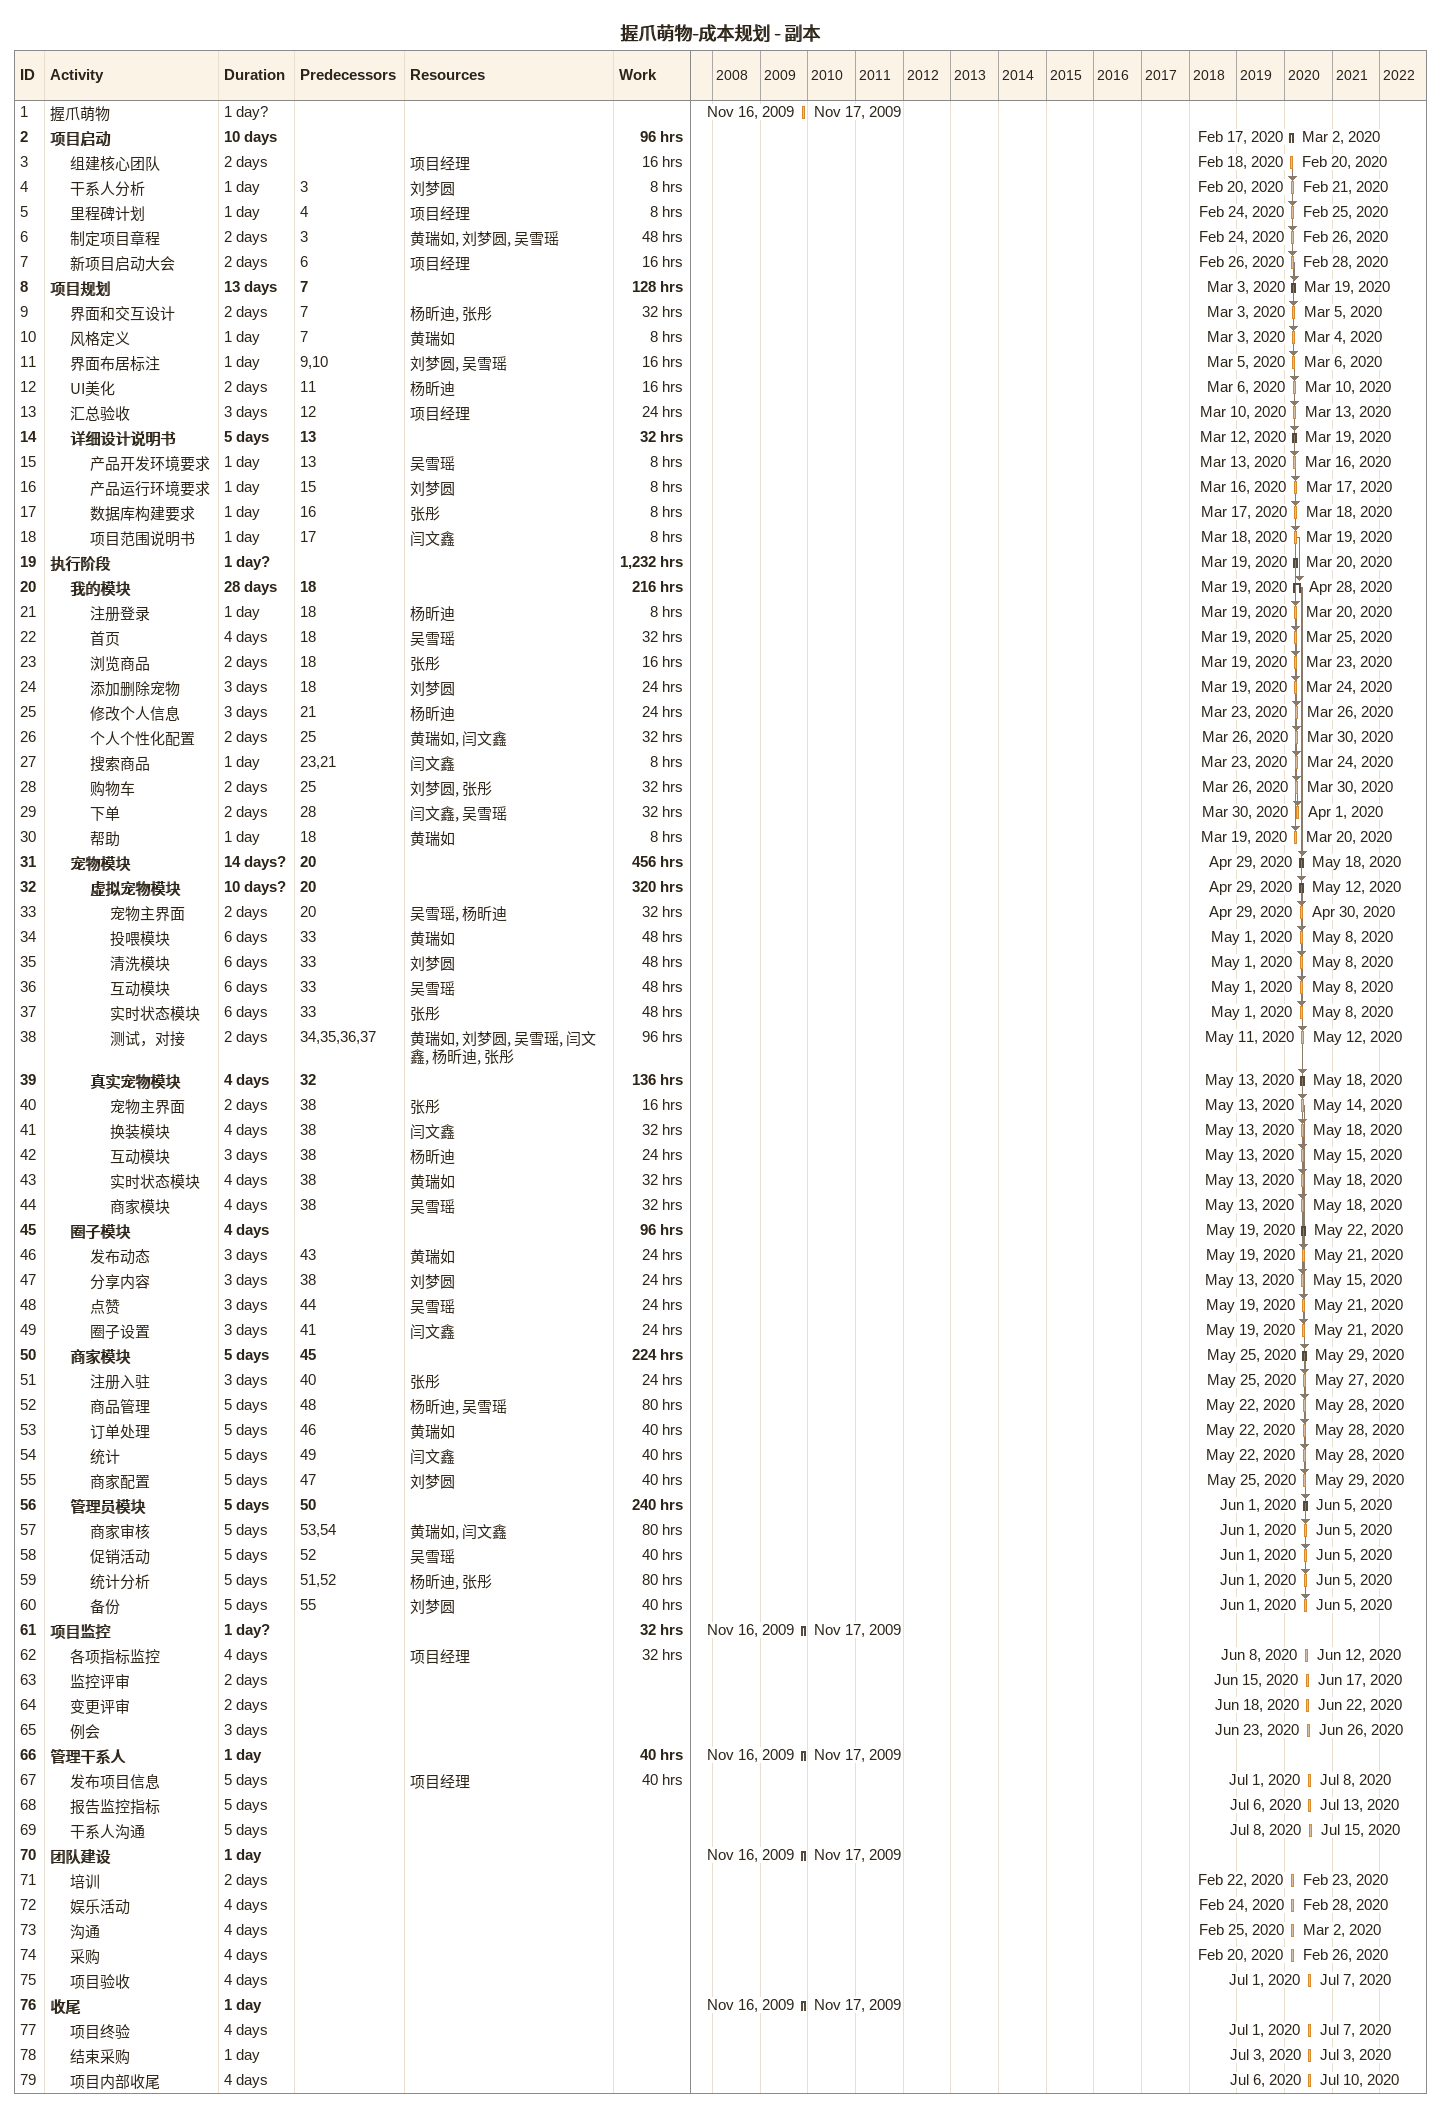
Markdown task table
握爪萌物-成本规划 - 副本

| ID | Level | Task | Duration | Start | Finish | Predecessors | Resources | Work (h) |
|---|---|---|---|---|---|---|---|---|
| 1 | 1 | 握爪萌物 | 1d? | 2009-11-16 | 2009-11-17 |  |  |  |
| 2 | 1 | **项目启动** | 10d | 2020-02-17 | 2020-03-02 |  |  | 96 |
| 3 | 2 | 组建核心团队 | 2d | 2020-02-18 | 2020-02-20 |  | 项目经理 | 16 |
| 4 | 2 | 干系人分析 | 1d | 2020-02-20 | 2020-02-21 | 3 | 刘梦圆 | 8 |
| 5 | 2 | 里程碑计划 | 1d | 2020-02-24 | 2020-02-25 | 4 | 项目经理 | 8 |
| 6 | 2 | 制定项目章程 | 2d | 2020-02-24 | 2020-02-26 | 3 | 黄瑞如, 刘梦圆, 吴雪瑶 | 48 |
| 7 | 2 | 新项目启动大会 | 2d | 2020-02-26 | 2020-02-28 | 6 | 项目经理 | 16 |
| 8 | 1 | **项目规划** | 13d | 2020-03-03 | 2020-03-19 | 7 |  | 128 |
| 9 | 2 | 界面和交互设计 | 2d | 2020-03-03 | 2020-03-05 | 7 | 杨昕迪, 张彤 | 32 |
| 10 | 2 | 风格定义 | 1d | 2020-03-03 | 2020-03-04 | 7 | 黄瑞如 | 8 |
| 11 | 2 | 界面布居标注 | 1d | 2020-03-05 | 2020-03-06 | 9, 10 | 刘梦圆, 吴雪瑶 | 16 |
| 12 | 2 | UI美化 | 2d | 2020-03-06 | 2020-03-10 | 11 | 杨昕迪 | 16 |
| 13 | 2 | 汇总验收 | 3d | 2020-03-10 | 2020-03-13 | 12 | 项目经理 | 24 |
| 14 | 2 | **详细设计说明书** | 5d | 2020-03-12 | 2020-03-19 | 13 |  | 32 |
| 15 | 3 | 产品开发环境要求 | 1d | 2020-03-13 | 2020-03-16 | 13 | 吴雪瑶 | 8 |
| 16 | 3 | 产品运行环境要求 | 1d | 2020-03-16 | 2020-03-17 | 15 | 刘梦圆 | 8 |
| 17 | 3 | 数据库构建要求 | 1d | 2020-03-17 | 2020-03-18 | 16 | 张彤 | 8 |
| 18 | 3 | 项目范围说明书 | 1d | 2020-03-18 | 2020-03-19 | 17 | 闫文鑫 | 8 |
| 19 | 1 | **执行阶段** | 1d? | 2020-03-19 | 2020-03-20 |  |  | 1232 |
| 20 | 2 | **我的模块** | 28d | 2020-03-19 | 2020-04-28 | 18 |  | 216 |
| 21 | 3 | 注册登录 | 1d | 2020-03-19 | 2020-03-20 | 18 | 杨昕迪 | 8 |
| 22 | 3 | 首页 | 4d | 2020-03-19 | 2020-03-25 | 18 | 吴雪瑶 | 32 |
| 23 | 3 | 浏览商品 | 2d | 2020-03-19 | 2020-03-23 | 18 | 张彤 | 16 |
| 24 | 3 | 添加删除宠物 | 3d | 2020-03-19 | 2020-03-24 | 18 | 刘梦圆 | 24 |
| 25 | 3 | 修改个人信息 | 3d | 2020-03-23 | 2020-03-26 | 21 | 杨昕迪 | 24 |
| 26 | 3 | 个人个性化配置 | 2d | 2020-03-26 | 2020-03-30 | 25 | 黄瑞如, 闫文鑫 | 32 |
| 27 | 3 | 搜索商品 | 1d | 2020-03-23 | 2020-03-24 | 23, 21 | 闫文鑫 | 8 |
| 28 | 3 | 购物车 | 2d | 2020-03-26 | 2020-03-30 | 25 | 刘梦圆, 张彤 | 32 |
| 29 | 3 | 下单 | 2d | 2020-03-30 | 2020-04-01 | 28 | 闫文鑫, 吴雪瑶 | 32 |
| 30 | 3 | 帮助 | 1d | 2020-03-19 | 2020-03-20 | 18 | 黄瑞如 | 8 |
| 31 | 2 | **宠物模块** | 14d? | 2020-04-29 | 2020-05-18 | 20 |  | 456 |
| 32 | 3 | **虚拟宠物模块** | 10d? | 2020-04-29 | 2020-05-12 | 20 |  | 320 |
| 33 | 4 | 宠物主界面 | 2d | 2020-04-29 | 2020-04-30 | 20 | 吴雪瑶, 杨昕迪 | 32 |
| 34 | 4 | 投喂模块 | 6d | 2020-05-01 | 2020-05-08 | 33 | 黄瑞如 | 48 |
| 35 | 4 | 清洗模块 | 6d | 2020-05-01 | 2020-05-08 | 33 | 刘梦圆 | 48 |
| 36 | 4 | 互动模块 | 6d | 2020-05-01 | 2020-05-08 | 33 | 吴雪瑶 | 48 |
| 37 | 4 | 实时状态模块 | 6d | 2020-05-01 | 2020-05-08 | 33 | 张彤 | 48 |
| 38 | 4 | 测试，对接 | 2d | 2020-05-11 | 2020-05-12 | 34, 35, 36, 37 | 黄瑞如, 刘梦圆, 吴雪瑶, 闫文鑫, 杨昕迪, 张彤 | 96 |
| 39 | 3 | **真实宠物模块** | 4d | 2020-05-13 | 2020-05-18 | 32 |  | 136 |
| 40 | 4 | 宠物主界面 | 2d | 2020-05-13 | 2020-05-14 | 38 | 张彤 | 16 |
| 41 | 4 | 换装模块 | 4d | 2020-05-13 | 2020-05-18 | 38 | 闫文鑫 | 32 |
| 42 | 4 | 互动模块 | 3d | 2020-05-13 | 2020-05-15 | 38 | 杨昕迪 | 24 |
| 43 | 4 | 实时状态模块 | 4d | 2020-05-13 | 2020-05-18 | 38 | 黄瑞如 | 32 |
| 44 | 4 | 商家模块 | 4d | 2020-05-13 | 2020-05-18 | 38 | 吴雪瑶 | 32 |
| 45 | 2 | **圈子模块** | 4d | 2020-05-19 | 2020-05-22 |  |  | 96 |
| 46 | 3 | 发布动态 | 3d | 2020-05-19 | 2020-05-21 | 43 | 黄瑞如 | 24 |
| 47 | 3 | 分享内容 | 3d | 2020-05-13 | 2020-05-15 | 38 | 刘梦圆 | 24 |
| 48 | 3 | 点赞 | 3d | 2020-05-19 | 2020-05-21 | 44 | 吴雪瑶 | 24 |
| 49 | 3 | 圈子设置 | 3d | 2020-05-19 | 2020-05-21 | 41 | 闫文鑫 | 24 |
| 50 | 2 | **商家模块** | 5d | 2020-05-25 | 2020-05-29 | 45 |  | 224 |
| 51 | 3 | 注册入驻 | 3d | 2020-05-25 | 2020-05-27 | 40 | 张彤 | 24 |
| 52 | 3 | 商品管理 | 5d | 2020-05-22 | 2020-05-28 | 48 | 杨昕迪, 吴雪瑶 | 80 |
| 53 | 3 | 订单处理 | 5d | 2020-05-22 | 2020-05-28 | 46 | 黄瑞如 | 40 |
| 54 | 3 | 统计 | 5d | 2020-05-22 | 2020-05-28 | 49 | 闫文鑫 | 40 |
| 55 | 3 | 商家配置 | 5d | 2020-05-25 | 2020-05-29 | 47 | 刘梦圆 | 40 |
| 56 | 2 | **管理员模块** | 5d | 2020-06-01 | 2020-06-05 | 50 |  | 240 |
| 57 | 3 | 商家审核 | 5d | 2020-06-01 | 2020-06-05 | 53, 54 | 黄瑞如, 闫文鑫 | 80 |
| 58 | 3 | 促销活动 | 5d | 2020-06-01 | 2020-06-05 | 52 | 吴雪瑶 | 40 |
| 59 | 3 | 统计分析 | 5d | 2020-06-01 | 2020-06-05 | 51, 52 | 杨昕迪, 张彤 | 80 |
| 60 | 3 | 备份 | 5d | 2020-06-01 | 2020-06-05 | 55 | 刘梦圆 | 40 |
| 61 | 1 | **项目监控** | 1d? | 2009-11-16 | 2009-11-17 |  |  | 32 |
| 62 | 2 | 各项指标监控 | 4d | 2020-06-08 | 2020-06-12 |  | 项目经理 | 32 |
| 63 | 2 | 监控评审 | 2d | 2020-06-15 | 2020-06-17 |  |  |  |
| 64 | 2 | 变更评审 | 2d | 2020-06-18 | 2020-06-22 |  |  |  |
| 65 | 2 | 例会 | 3d | 2020-06-23 | 2020-06-26 |  |  |  |
| 66 | 1 | **管理干系人** | 1d | 2009-11-16 | 2009-11-17 |  |  | 40 |
| 67 | 2 | 发布项目信息 | 5d | 2020-07-01 | 2020-07-08 |  | 项目经理 | 40 |
| 68 | 2 | 报告监控指标 | 5d | 2020-07-06 | 2020-07-13 |  |  |  |
| 69 | 2 | 干系人沟通 | 5d | 2020-07-08 | 2020-07-15 |  |  |  |
| 70 | 1 | **团队建设** | 1d | 2009-11-16 | 2009-11-17 |  |  |  |
| 71 | 2 | 培训 | 2d | 2020-02-22 | 2020-02-23 |  |  |  |
| 72 | 2 | 娱乐活动 | 4d | 2020-02-24 | 2020-02-28 |  |  |  |
| 73 | 2 | 沟通 | 4d | 2020-02-25 | 2020-03-02 |  |  |  |
| 74 | 2 | 采购 | 4d | 2020-02-20 | 2020-02-26 |  |  |  |
| 75 | 2 | 项目验收 | 4d | 2020-07-01 | 2020-07-07 |  |  |  |
| 76 | 1 | **收尾** | 1d | 2009-11-16 | 2009-11-17 |  |  |  |
| 77 | 2 | 项目终验 | 4d | 2020-07-01 | 2020-07-07 |  |  |  |
| 78 | 2 | 结束采购 | 1d | 2020-07-03 | 2020-07-03 |  |  |  |
| 79 | 2 | 项目内部收尾 | 4d | 2020-07-06 | 2020-07-10 |  |  |  |
